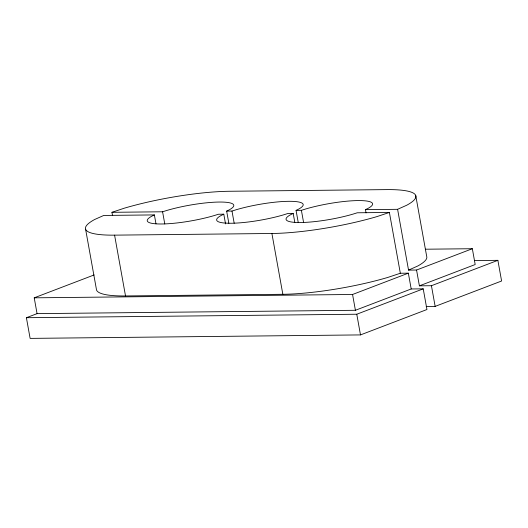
<?xml version="1.0" encoding="UTF-8"?>
<svg xmlns="http://www.w3.org/2000/svg" width="528" height="528" viewBox="0 0 528 528"><rect width="100%" height="100%" fill="white"/><g stroke="black" fill="none" stroke-linecap="round" stroke-linejoin="round"><path stroke-width="0.79" d="M155.984 223.832L154.381 214.916L151.8 216.183A43.956 7.861 -10.2 0 0 161.806 223.984A43.956 7.861 -10.2 0 0 214.368 215.523L218.447 214.243L223.786 214.183L225.535 223.918M228.842 223.271L226.651 211.108L229.231 209.847A43.956 7.861 -10.2 0 0 219.232 202.046A43.956 7.861 -10.2 0 0 166.663 210.5L162.584 211.781L111.943 212.315L112.523 215.556M223.786 214.183L221.206 215.45A43.956 7.861 -10.2 0 0 231.211 223.252A43.956 7.861 -10.2 0 0 283.774 214.79L287.852 213.51L293.192 213.457L294.796 222.374M298.247 222.539L296.056 210.375L298.637 209.114A43.956 7.861 -10.2 0 0 288.638 201.313A43.956 7.861 -10.2 0 0 236.069 209.774L231.99 211.055L226.651 211.108M293.192 213.457L290.611 214.718A43.956 7.861 -10.2 0 0 300.617 222.519A43.956 7.861 -10.2 0 0 353.179 214.064L357.258 212.784L389.393 212.441L400.336 273.253L408.349 273.167L411.193 288.974L355.41 310.286L37.066 313.639L26.4 317.711L30.122 338.389L360.492 334.91L426.947 309.527L423.225 288.849L411.193 288.974M366.049 212.89L365.462 209.649L368.049 208.382A43.956 7.861 -10.2 0 0 358.043 200.581A43.956 7.861 -10.2 0 0 305.474 209.042L301.396 210.322L296.056 210.375M365.462 209.649L397.597 209.312L406.765 205.214A87.912 15.721 -10.2 0 0 386.753 189.611L229.436 191.268A87.912 15.721 -10.2 0 0 124.298 208.19L111.943 212.315M397.597 209.312L408.54 270.118L417.707 266.02A87.912 15.721 -10.2 0 0 426.683 256.364L415.741 195.558M37.066 313.639L34.221 297.825L94.109 274.949M34.221 297.825L352.565 294.479L408.349 273.167M416.552 270.032L472.342 248.721L475.187 264.535L419.397 285.839L416.552 270.032L408.54 270.118M26.4 317.711L356.776 314.233L423.225 288.849M419.397 285.839L431.429 285.714L497.878 260.33L501.6 281.008L435.151 306.392L426.182 306.484M389.393 212.441L377.038 216.572A87.912 15.721 -10.2 0 1 271.9 233.488L114.583 235.145A87.912 15.721 -10.2 0 1 94.571 219.542L103.739 215.45L154.381 214.916M400.336 273.253L387.974 277.378A87.912 15.721 -10.2 0 1 282.843 294.294L125.519 295.951A87.912 15.721 -10.2 0 1 96.538 290.011L85.595 229.205M425.33 249.216L472.342 248.721M474.811 260.575L497.878 260.33M431.429 285.714L435.151 306.392M356.776 314.233L360.492 334.91M352.565 294.479L355.41 310.286M301.396 210.322L303.587 222.486M271.9 233.488L282.843 294.294M231.99 211.055L234.181 223.212M162.584 211.781L164.776 223.945M114.583 235.145L125.519 295.951"/></g></svg>
